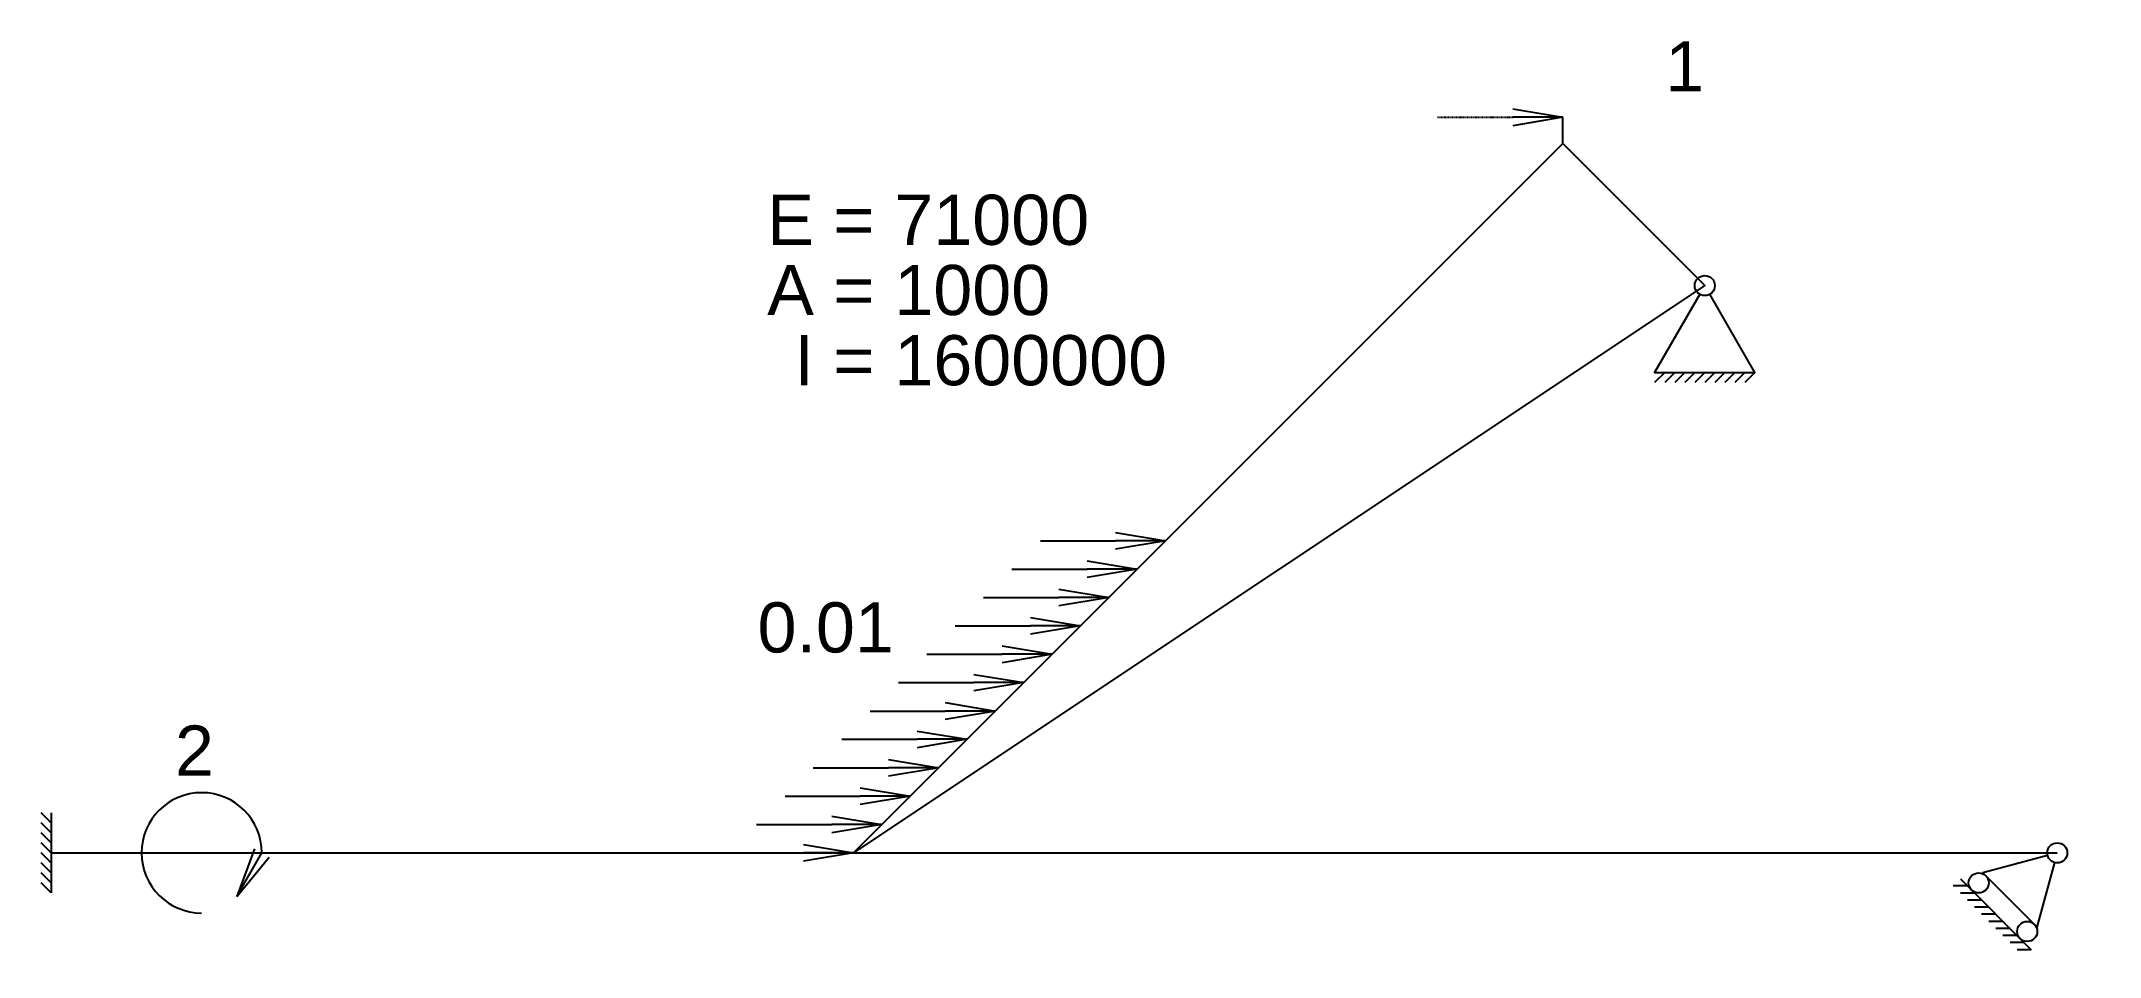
# Model space of a CAD drawing. Extents: x -5 to 1021, y -52 to 405.
import ezdxf
from ezdxf.enums import TextEntityAlignment as Align

# ---------------------------------------------------------------- set-up
doc = ezdxf.new("R2010")
doc.units = 0
doc.linetypes.add('ACAD_ISO02W100', pattern=[15, 12, -3])
doc.layers.add('Analysis_layer', color=70, linetype='Continuous')
doc.styles.get("Standard").update_dxf_attribs({"font": 'arial.ttf'})

# ---------------------------------------------------------------- blocks, each defined once
blk = doc.blocks.new('Arrowhead')
at = {"color": 0, "linetype": 'ByBlock', "lineweight": -2}
for p, q in [((-2.5, 0.42), (0, 0)), ((0, 0), (-2.5, -0.42))]:
    blk.add_line(p, q, dxfattribs=at)
blk.add_line((0, 0), (-2.5, 0))
blk = doc.blocks.new('Arrow')
at = {"linetype": 'ACAD_ISO02W100', "ltscale": 0.001}
blk.add_line((-6.25, 0), (-2.5, 0), dxfattribs=at)
blk.add_blockref('Arrowhead', (0, 0))
blk = doc.blocks.new('*U29')
for p, q in [((9.31, 15.56), (13.06, 15.56)), ((7.89, 14.14), (11.64, 14.14)), ((6.48, 12.73), (10.23, 12.73)), ((5.06, 11.31), (8.81, 11.31)), ((3.65, 9.9), (7.4, 9.9)), ((2.24, 8.49), (5.99, 8.49)), ((0.82, 7.07), (4.57, 7.07)), ((-0.59, 5.66), (3.16, 5.66)), ((-2.01, 4.24), (1.74, 4.24)), ((-3.42, 2.83), (0.33, 2.83)), ((-4.84, 1.41), (-1.09, 1.41)), ((-6.25, 0), (-2.5, 0))]:
    blk.add_line(p, q)
at = {"color": 0, "linetype": 'ByBlock', "lineweight": -2}
for p, q in [((13.06, 15.97), (15.56, 15.56)), ((15.56, 15.56), (13.06, 15.14)), ((15.56, 15.56), (13.06, 15.56)), ((11.64, 14.56), (14.14, 14.14)), ((14.14, 14.14), (11.64, 13.73)), ((14.14, 14.14), (11.64, 14.14)), ((10.23, 13.14), (12.73, 12.73)), ((12.73, 12.73), (10.23, 12.31)), ((12.73, 12.73), (10.23, 12.73)), ((8.81, 11.73), (11.31, 11.31)), ((11.31, 11.31), (8.81, 10.9)), ((11.31, 11.31), (8.81, 11.31)), ((7.4, 10.32), (9.9, 9.9)), ((9.9, 9.9), (7.4, 9.48)), ((9.9, 9.9), (7.4, 9.9)), ((5.99, 8.9), (8.49, 8.49)), ((8.49, 8.49), (5.99, 8.07)), ((8.49, 8.49), (5.99, 8.49)), ((4.57, 7.49), (7.07, 7.07)), ((7.07, 7.07), (4.57, 6.65)), ((7.07, 7.07), (4.57, 7.07)), ((3.16, 6.07), (5.66, 5.66)), ((5.66, 5.66), (3.16, 5.24)), ((5.66, 5.66), (3.16, 5.66)), ((1.74, 4.66), (4.24, 4.24)), ((4.24, 4.24), (1.74, 3.83)), ((4.24, 4.24), (1.74, 4.24)), ((0.33, 3.25), (2.83, 2.83)), ((2.83, 2.83), (0.33, 2.41)), ((2.83, 2.83), (0.33, 2.83)), ((-1.09, 1.83), (1.41, 1.41)), ((1.41, 1.41), (-1.09, 1)), ((1.41, 1.41), (-1.09, 1.41)), ((-2.5, 0.42), (0, 0)), ((0, 0), (-2.5, -0.42)), ((0, 0), (-2.5, 0))]:
    blk.add_line(p, q, dxfattribs=at)
at = {"layer": 'Defpoints'}
blk.add_line((0, 0), (17.68, 17.68), dxfattribs=at)
blk.add_blockref('Arrow', (0, 0))
blk.add_attdef('q-force', (-12.5, 0), '', height=2.5)
blk = doc.blocks.new('*U5')
blk.add_blockref('Arrow', (0, 0))
blk.add_attdef('force', (-12.5, 0), '', height=2.5)
blk = doc.blocks.new('support_fixed')
for p, q in [((-2, 0), (2, 0)), ((-1.5, 0), (-2, -0.5)), ((-1, 0), (-1.5, -0.5)), ((-0.5, 0), (-1, -0.5)), ((0, 0), (-0.5, -0.5)), ((0.5, 0), (0, -0.5)), ((1, 0), (0.5, -0.5)), ((1.5, 0), (1, -0.5)), ((2, 0), (1.5, -0.5))]:
    blk.add_line(p, q)
blk = doc.blocks.new('support_hinged')
for p, q in [((-2, -4.33), (-2.5, -4.83)), ((-1.5, -4.33), (-2, -4.83)), ((-1, -4.33), (-1.5, -4.83)), ((-0.5, -4.33), (-1, -4.83)), ((0, -4.33), (-0.5, -4.83)), ((0.5, -4.33), (0, -4.83)), ((1, -4.33), (0.5, -4.83)), ((1.5, -4.33), (1, -4.83)), ((2, -4.33), (1.5, -4.83)), ((2.5, -4.33), (2, -4.83))]:
    blk.add_line(p, q)
blk.add_lwpolyline([(-0.25, -0.43), (-2.5, -4.33), (2.5, -4.33), (0.25, -0.43)])
blk.add_circle((0, 0), 0.5)
blk = doc.blocks.new('support_roll')
for p, q in [((-2, -4.33), (-2.5, -4.83)), ((-1.5, -4.33), (-2, -4.83)), ((-1, -4.33), (-1.5, -4.83)), ((-0.5, -4.33), (-1, -4.83)), ((0, -4.33), (-0.5, -4.83)), ((0.5, -4.33), (0, -4.83)), ((1, -4.33), (0.5, -4.83)), ((1.5, -4.33), (1, -4.83)), ((2, -4.33), (1.5, -4.83)), ((2.5, -4.33), (2, -4.83))]:
    blk.add_line(p, q)
for points in [[(-0.25, -0.43), (-1.92, -3.33), (1.92, -3.33), (0.25, -0.43)], [(-2.5, -4.33), (2.5, -4.33)]]:
    blk.add_lwpolyline(points)
for centre in [(0, 0), (-1.71, -3.83), (1.71, -3.83)]:
    blk.add_circle(centre, 0.5)
blk = doc.blocks.new('*U12')
at = {"color": 0}
blk.add_arc((0, 0), 3, 0, 270, dxfattribs=at)
at = {"color": 0, "xscale": -1, "rotation": 60.00000000000002}
blk.add_blockref('Arrowhead', (1.75, -2.17), dxfattribs=at)
at = {"color": 0}
blk.add_attdef('moment', (-12.5, 0), '', height=2.5, dxfattribs=at)
blk = doc.blocks.new('material')
at = {"color": 0}
for s, p in [('E =', (5.5, -2.5)), ('A =', (5.5, -6)), ('I =', (5.5, -9.5))]:
    blk.add_text(s, height=2.5, dxfattribs=at).set_placement(p, align=Align.RIGHT)
for tag, p in [('E', (6.5, -2.5)), ('A', (6.5, -6)), ('I', (6.5, -9.5))]:
    blk.add_attdef(tag, p, '', height=2.5, dxfattribs=at)

msp = doc.modelspace()

# ---------------------------------------------------------------- linework, layer by layer
at = {"layer": 'Analysis_layer'}
for p, q in [((753.6, 353.6), (753.6, 366.7)), ((0, 0), (1000, 0))]:
    msp.add_line(p, q, dxfattribs=at)
msp.add_lwpolyline([(400, 0), (753.6, 353.6), (824.3, 282.8)], close=True, dxfattribs=at)

# ---------------------------------------------------------------- block references
ref = msp.add_blockref('*U5', (753.6, 366.7), dxfattribs=dict(at, xscale=10, yscale=10, zscale=10))
ref.add_attrib('force', '1', (804.6, 379.6), dxfattribs={"layer": '0', "height": 25})
at = {"layer": 'Analysis_layer', "xscale": 10, "yscale": 10, "zscale": 10}
msp.add_blockref('material', (355.3, 328.1), dxfattribs=at).add_auto_attribs({'E': '71000', 'A': '1000', 'I': '1600000'})
msp.add_blockref('support_hinged', (824.3, 282.8), dxfattribs=at)
at = {"layer": 'Analysis_layer'}
ref = msp.add_blockref('*U29', (400, 0), dxfattribs=dict(at, xscale=10, yscale=10, zscale=10))
ref.add_attrib('q-force', '0.01', (352.1, 99.9), dxfattribs={"layer": '0', "height": 25})
ref = msp.add_blockref('*U12', (75, 0), dxfattribs=dict(at, xscale=10, yscale=10, zscale=10))
ref.add_attrib('moment', '2', (61.7, 38.5), dxfattribs={"layer": '0', "color": 0, "height": 25})
at = {"layer": 'Analysis_layer', "xscale": 10, "yscale": 10, "zscale": 10}
for name, p, rotation in [('support_roll', (1000, 0), 315), ('support_fixed', (0, 0), 270)]:
    msp.add_blockref(name, p, dxfattribs=dict(at, rotation=rotation))

doc.saveas('drawing.dxf')
